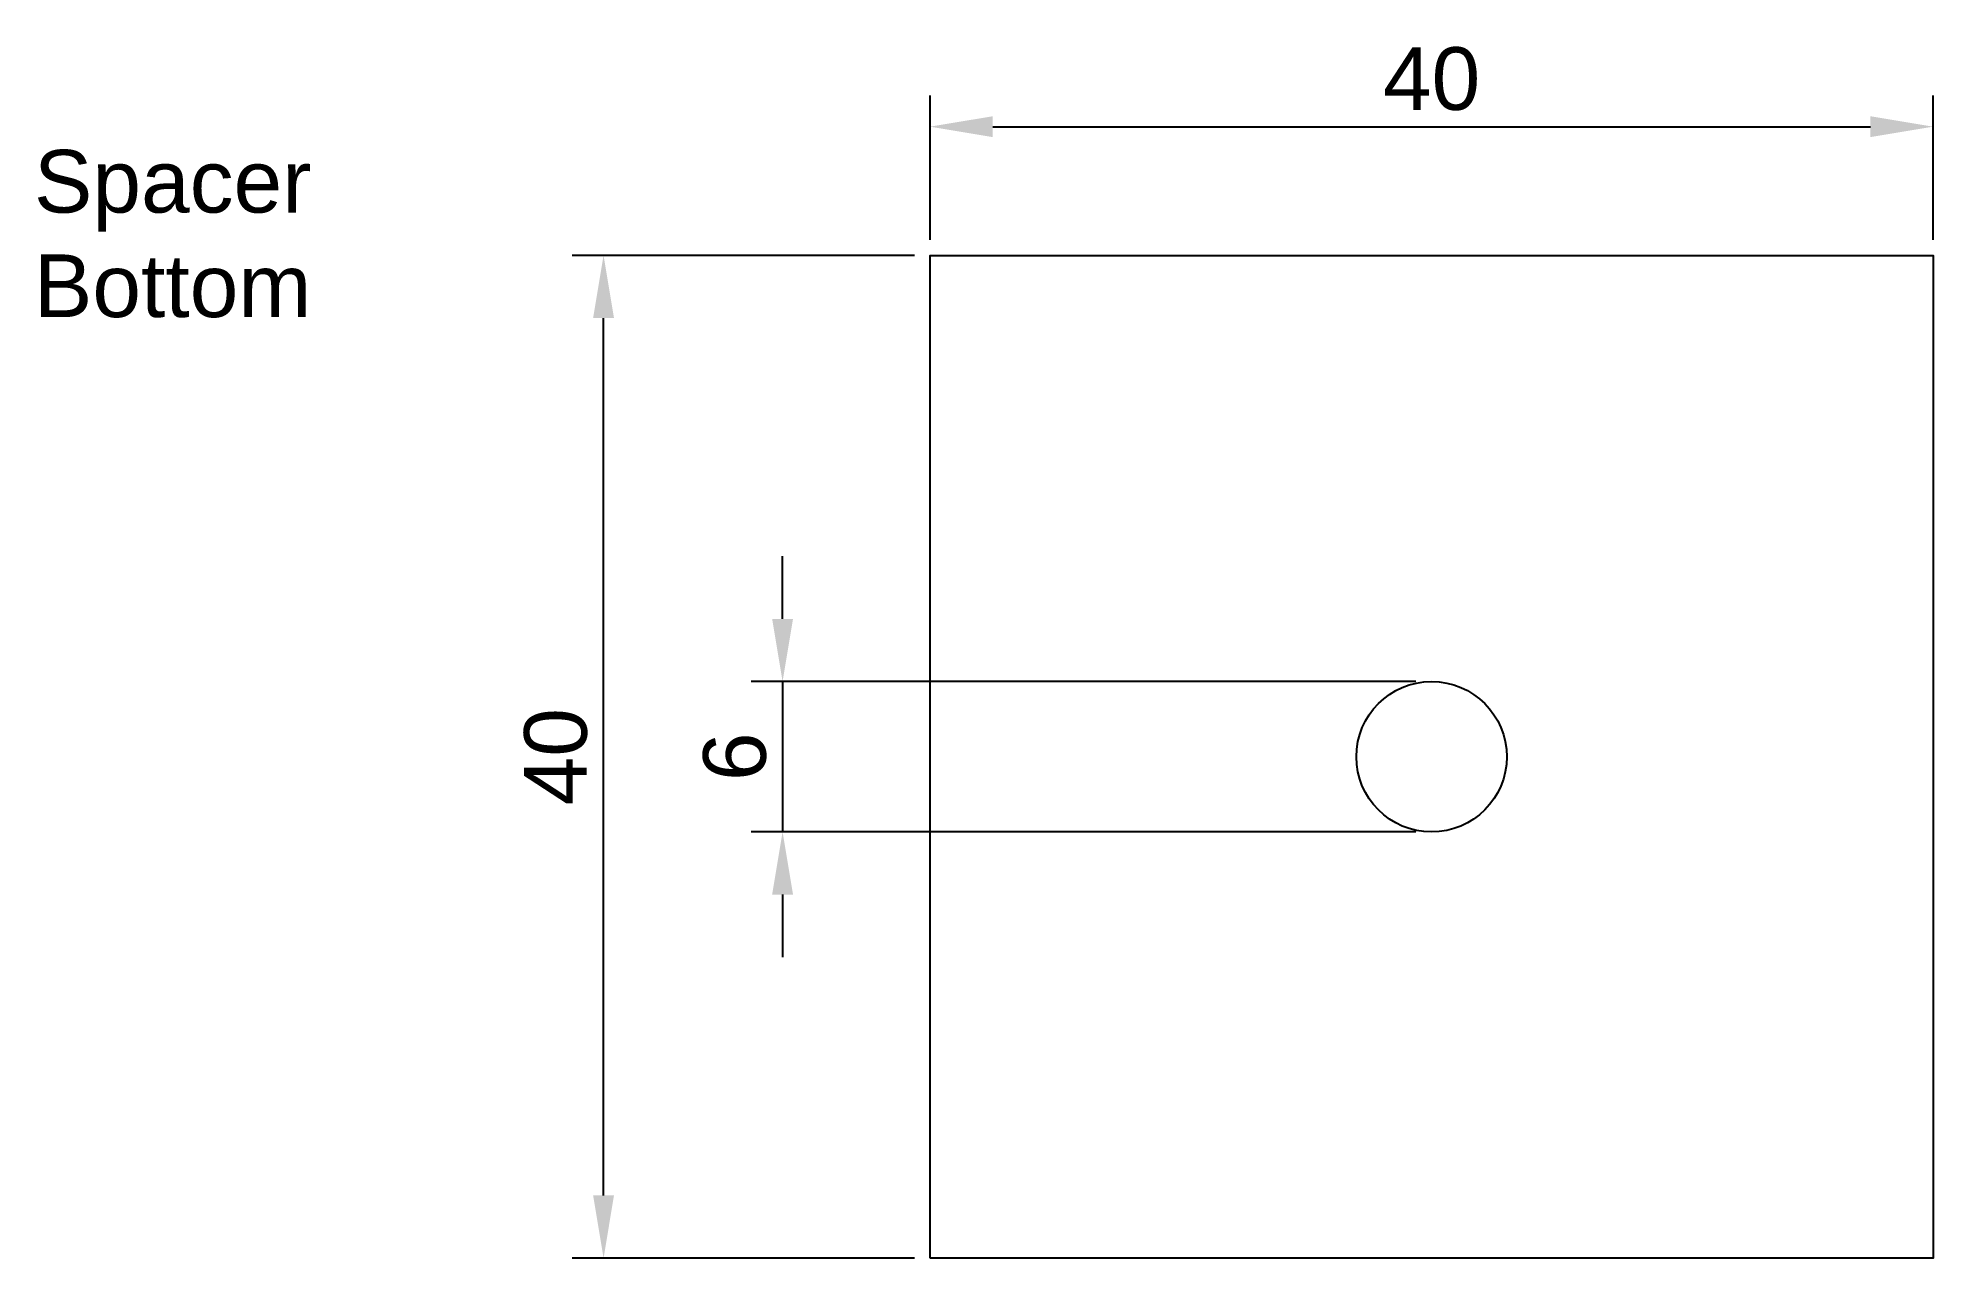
# Model space of a CAD drawing. Header units: millimetres. Extents: x -35.6 to 40, y 0 to 48.7.
import ezdxf

# ---------------------------------------------------------------- set-up
doc = ezdxf.new("R2010")
doc.units = ezdxf.units.MM
doc.styles.get("Standard").update_dxf_attribs({"font": 'arial.ttf'})
doc.dimstyles.new('ISO-25', dxfattribs={"dimtxt": 2.5, "dimasz": 2.5, "dimexe": 1.25, "dimexo": 0.625, "dimtad": 1, "dimtxsty": 'Standard', "dimcen": 2.5, "dimadec": 0, "dimazin": 0, "dimtfac": 1, "dimtmove": 0, "dimatfit": 3, "dimfxl": 1, "dimarcsym": 0})

# ---------------------------------------------------------------- blocks, each defined once
blk = doc.blocks.new('*D1')
at = {"color": 0, "lineweight": -2}
for p, q in [((-5.881, 25.5), (-5.881, 28)), ((19.375, 23), (-7.131, 23)), ((-5.881, 23), (-5.881, 17)), ((19.375, 17), (-7.131, 17)), ((-5.881, 14.5), (-5.881, 12))]:
    blk.add_line(p, q, dxfattribs=at)
at = {"color": 0}
for points in [[(-6.298, 25.5), (-5.464, 25.5), (-5.881, 23)], [(-5.464, 14.5), (-6.298, 14.5), (-5.881, 17)]]:
    blk.add_solid(points, dxfattribs=at)
at = {"layer": 'Defpoints', "color": 0}
for p in [(20, 23), (-5.881, 17), (20, 17)]:
    blk.add_point(p, dxfattribs=at)
at = {"color": 0, "insert": (-7.782, 20), "char_height": 2.5, "attachment_point": 5, "rotation": 90}
blk.add_mtext('6', dxfattribs=at)
blk = doc.blocks.new('*D2')
at = {"color": 0, "lineweight": -2}
for p, q in [((0, 40.625), (0, 46.384)), ((40, 40.625), (40, 46.384)), ((2.5, 45.134), (37.5, 45.134))]:
    blk.add_line(p, q, dxfattribs=at)
at = {"color": 0}
for points in [[(2.5, 45.55), (2.5, 44.717), (0, 45.134)], [(37.5, 44.717), (37.5, 45.55), (40, 45.134)]]:
    blk.add_solid(points, dxfattribs=at)
at = {"layer": 'Defpoints', "color": 0}
for p in [(40, 45.134), (0, 40), (40, 40)]:
    blk.add_point(p, dxfattribs=at)
at = {"color": 0, "insert": (20, 47.035), "char_height": 2.5, "attachment_point": 5}
blk.add_mtext('40', dxfattribs=at)
blk = doc.blocks.new('*D3')
at = {"color": 0, "lineweight": -2}
for p, q in [((-0.625, 40), (-14.27, 40)), ((-13.02, 2.5), (-13.02, 37.5)), ((-0.625, 0), (-14.27, 0))]:
    blk.add_line(p, q, dxfattribs=at)
at = {"color": 0}
for points in [[(-12.604, 37.5), (-13.437, 37.5), (-13.02, 40)], [(-13.437, 2.5), (-12.604, 2.5), (-13.02, 0)]]:
    blk.add_solid(points, dxfattribs=at)
at = {"layer": 'Defpoints', "color": 0}
for p in [(-13.02, 40), (0, 40), (0, 0)]:
    blk.add_point(p, dxfattribs=at)
at = {"color": 0, "insert": (-14.922, 20), "char_height": 2.5, "attachment_point": 5, "rotation": 90}
blk.add_mtext('40', dxfattribs=at)

msp = doc.modelspace()

# ---------------------------------------------------------------- linework, layer by layer
msp.add_lwpolyline([(0, 0), (0, 40), (40, 40), (40, 0)], close=True)
msp.add_circle((20, 20), 3)

# ---------------------------------------------------------------- texts
at = {"insert": (-35.737, 44.206), "char_height": 2.5, "width": 19.4712, "attachment_point": 1}
msp.add_mtext('{Spacer Bottom}', dxfattribs=at)

# ---------------------------------------------------------------- dimensions: what is measured, and where the dimension line sits
dim = msp.add_linear_dim(base=(40, 45.134), p1=(0, 40), p2=(40, 40), dimstyle='ISO-25')
dim.commit()
dim.dimension.update_dxf_attribs({"geometry": '*D2', "text_midpoint": (20, 47.035)})
dim = msp.add_linear_dim(base=(-13.02, 40), p1=(0, 0), p2=(0, 40), angle=90, dimstyle='ISO-25')
dim.commit()
dim.dimension.update_dxf_attribs({"geometry": '*D3', "text_midpoint": (-14.922, 20)})
dim = msp.add_aligned_dim(p1=(20, 23), p2=(20, 17), distance=-25.881, dimstyle='ISO-25')
dim.commit()
dim.dimension.update_dxf_attribs({"geometry": '*D1', "text_midpoint": (-7.782, 20)})

doc.saveas('drawing.dxf')
